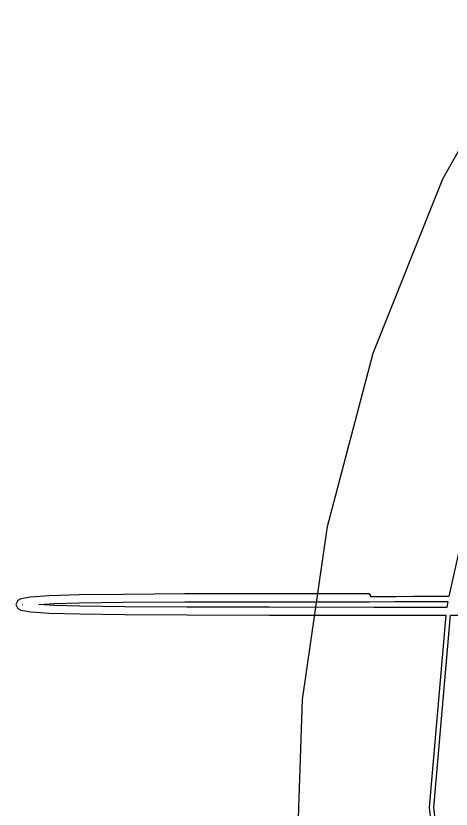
# Model space of a CAD drawing. Extents: x 23 to 528, y 384 to 592.
# Drawn here: x 406.63 to 421.29, y 446.23 to 472.95 of the extents above; entities that cross this region are included whole.
import ezdxf

# ---------------------------------------------------------------- set-up
doc = ezdxf.new("R2010")
doc.units = 0
doc.layers.get('0').update_dxf_attribs({"linetype": 'CONTINUOUS'})

msp = doc.modelspace()

# ---------------------------------------------------------------- linework, layer by layer
at = {"color": 0}
for p, q in [((421.012, 467.462), (424.106, 472.983)), ((418.666, 461.585), (421.012, 467.462)), ((417.128, 455.747), (418.666, 461.585)), ((422.063, 457.26), (421.213, 453.394)), ((416.278, 449.929), (417.128, 455.747)), ((410.249, 453.464), (408.757, 453.446)), ((412.32, 453.478), (410.249, 453.464)), ((415.05, 453.482), (412.32, 453.478)), ((418.536, 453.482), (415.05, 453.482)), ((418.585, 453.432), (418.536, 453.482)), ((406.689, 453.256), (406.626, 453.125)), ((406.795, 453.316), (406.689, 453.256)), ((407.123, 453.376), (406.795, 453.316)), ((407.744, 453.415), (407.123, 453.376)), ((408.757, 453.446), (407.744, 453.415)), ((408.753, 453.182), (410.245, 453.2)), ((410.245, 453.2), (412.316, 453.214)), ((412.316, 453.214), (415.047, 453.217)), ((415.047, 453.217), (418.529, 453.217)), ((418.529, 453.217), (419.407, 453.221)), ((418.585, 453.383), (418.585, 453.432)), ((419.432, 453.386), (418.585, 453.383)), ((419.407, 453.221), (420, 453.224)), ((420.021, 453.39), (419.432, 453.386)), ((420, 453.224), (420.518, 453.228)), ((420.546, 453.39), (420.021, 453.39)), ((420.518, 453.228), (421.178, 453.228)), ((421.213, 453.394), (420.546, 453.39)), ((421.178, 453.228), (421.146, 453.027)), ((406.626, 453.125), (406.689, 452.988)), ((406.689, 452.988), (406.795, 452.931)), ((406.795, 452.931), (407.13, 452.875)), ((406.855, 453.122), (406.848, 453.125)), ((406.848, 453.125), (406.855, 453.125)), ((406.855, 453.125), (406.866, 453.129)), ((406.866, 453.118), (406.855, 453.122)), ((406.866, 453.129), (406.866, 453.125)), ((406.866, 453.125), (406.866, 453.118)), ((407.402, 453.122), (407.931, 453.157)), ((407.938, 453.09), (407.402, 453.122)), ((407.931, 453.157), (408.753, 453.182)), ((408.781, 453.065), (407.938, 453.09)), ((410.295, 453.048), (408.781, 453.065)), ((412.39, 453.037), (410.295, 453.048)), ((415.159, 453.03), (412.39, 453.037)), ((418.691, 453.027), (415.159, 453.03)), ((421.146, 453.027), (418.691, 453.027)), ((407.13, 452.875), (407.755, 452.833)), ((407.755, 452.833), (408.781, 452.804)), ((408.781, 452.804), (410.298, 452.783)), ((410.298, 452.783), (412.397, 452.773)), ((412.397, 452.773), (415.167, 452.769)), ((415.167, 452.769), (418.698, 452.766)), ((418.698, 452.766), (421.111, 452.766)), ((421.111, 452.766), (420.553, 446.289)), ((420.709, 446.289), (421.266, 452.766)), ((421.266, 452.766), (430.664, 452.766)), ((416.087, 444.175), (416.278, 449.929)), ((420.553, 446.289), (421.499, 437.427)), ((421.658, 437.423), (420.709, 446.289))]:
    msp.add_line(p, q, dxfattribs=at)

doc.saveas('drawing.dxf')
